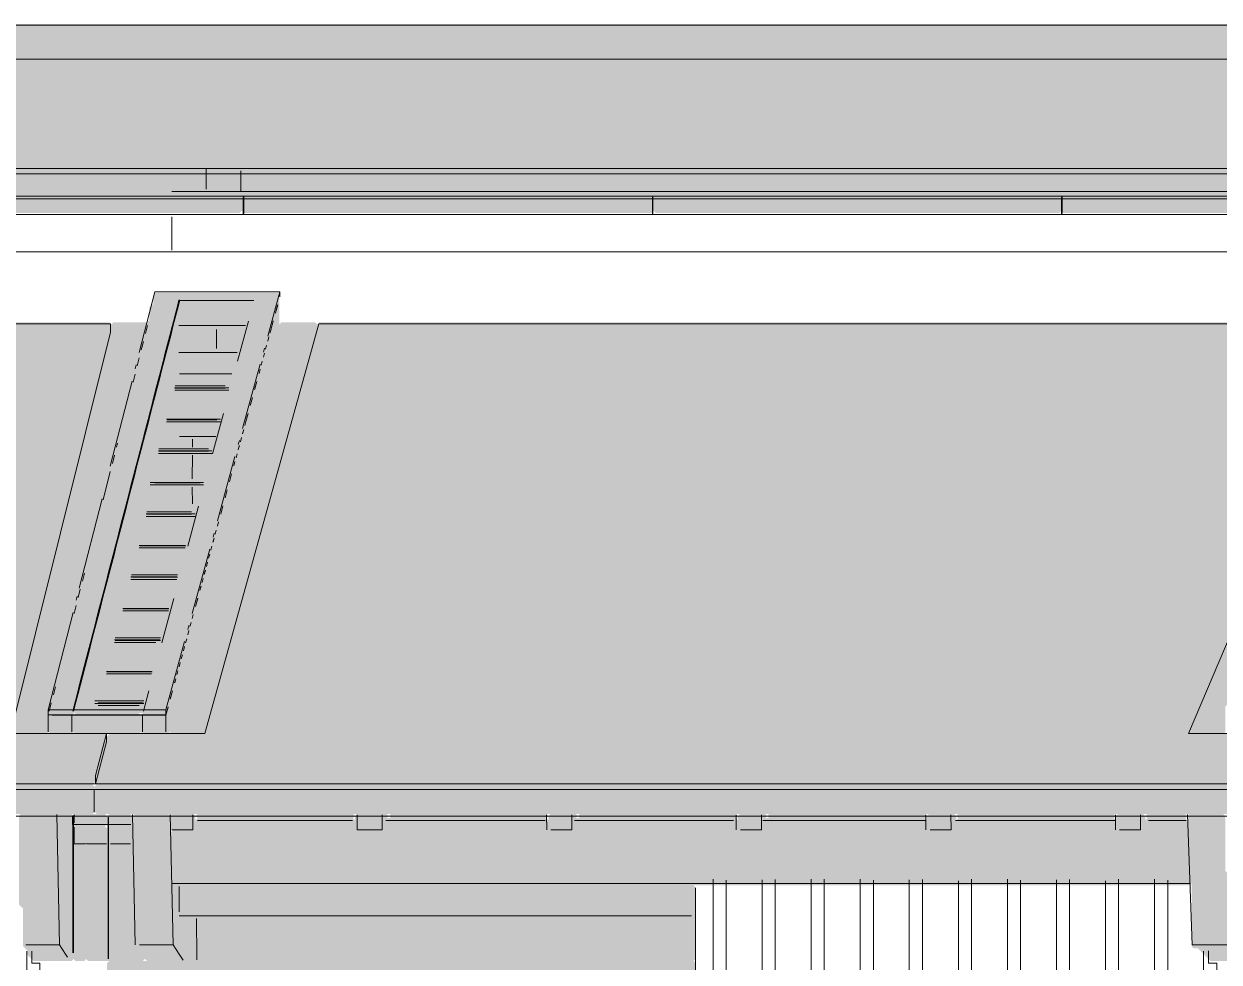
# Model space of a CAD drawing. Header units: millimetres. Extents: x 0 to 84100, y 0 to 59400.
# Drawn here: x 42976 to 45820, y 49394 to 51627 of the extents above; entities that cross this region are included whole.
import ezdxf

# ---------------------------------------------------------------- set-up
doc = ezdxf.new("R2010")
doc.units = ezdxf.units.MM
doc.layers.add('10_見えがかり', color=7, linetype='Continuous', lineweight=13)
doc.layers.add('12_見えがかり（ガラス）', color=5, linetype='Continuous', lineweight=9)

msp = doc.modelspace()

# ---------------------------------------------------------------- hatches: boundary and pattern name
at = {"layer": '10_見えがかり', "true_color": 0xe9dcc4}
for points in [[(61484.3, 51581.6), (61494.3, 51571.6), (61494.3, 51561.6), (61479.3, 51546.6), (31829.3, 51546.6), (31824.3, 51551.6), (31824.3, 51621.6), (31829.3, 51626.6), (61479.3, 51626.6), (61484.3, 51621.6)], [(68084.3, 51551.6), (68084.3, 51531.6), (68094.3, 51521.6), (68094.3, 51501.6), (68089.3, 51496.6), (68079.3, 51496.6), (68069.3, 51486.6), (68049.3, 51486.6), (68029.3, 51466.6), (68019.3, 51466.6), (67999.3, 51446.6), (67989.3, 51446.6), (67969.3, 51426.6), (67959.3, 51426.6), (67949.3, 51416.6), (67939.3, 51416.6), (67929.3, 51406.6), (67919.3, 51406.6), (67899.3, 51386.6), (67889.3, 51386.6), (67869.3, 51366.6), (67859.3, 51366.6), (67849.3, 51356.6), (67829.3, 51356.6), (67809.3, 51336.6), (67799.3, 51336.6), (67779.3, 51316.6), (67769.3, 51316.6), (67749.3, 51296.6), (67739.3, 51296.6), (67729.3, 51286.6), (10499.3, 51286.6), (10489.3, 51296.6), (10479.3, 51296.6), (10459.3, 51316.6), (10449.3, 51316.6), (10419.3, 51346.6), (10409.3, 51346.6), (10399.3, 51356.6), (10379.3, 51356.6), (10359.3, 51376.6), (10349.3, 51376.6), (10329.3, 51396.6), (10319.3, 51396.6), (10299.3, 51416.6), (10279.3, 51416.6), (10259.3, 51436.6), (10249.3, 51436.6), (10229.3, 51456.6), (10219.3, 51456.6), (10199.3, 51476.6), (10189.3, 51476.6), (10179.3, 51486.6), (10159.3, 51486.6), (10144.3, 51501.6), (10144.3, 51531.6), (10154.3, 51541.6), (10154.3, 51561.6), (10159.3, 51566.6), (31429.3, 51566.6), (31434.3, 51561.6), (31434.3, 51551.6), (31439.3, 51546.6), (61499.3, 51546.6), (61519.3, 51566.6), (68069.3, 51566.6)], [(43494.3, 51181.6), (43489.3, 51176.6), (42529.3, 51176.6), (42524.3, 51181.6), (42524.3, 51206.6), (43494.3, 51206.6)], [(44474.3, 51181.6), (44469.3, 51176.6), (43499.3, 51176.6), (43494.3, 51181.6), (43494.3, 51206.6), (44474.3, 51206.6)], [(45444.3, 51181.6), (45439.3, 51176.6), (44479.3, 51176.6), (44474.3, 51181.6), (44474.3, 51206.6), (45444.3, 51206.6)], [(46414.3, 51181.6), (46409.3, 51176.6), (45449.3, 51176.6), (45444.3, 51181.6), (45444.3, 51206.6), (46414.3, 51206.6)], [(43089.3, 49396.6), (42999.3, 49396.6), (42984.3, 49411.6), (42984.3, 49421.6), (42974.3, 49431.6), (42974.3, 49521.6), (42964.3, 49531.6), (42964.3, 49741.6), (42969.3, 49746.6), (43089.3, 49746.6), (43094.3, 49741.6), (43094.3, 49721.6), (43094.3, 49401.6)], [(43324.3, 49581.6), (43329.3, 49576.6), (43329.3, 49576.6), (43324.3, 49571.6), (43324.3, 49521.6), (43334.3, 49511.6), (43334.3, 49431.6), (43344.3, 49421.6), (43344.3, 49411.6), (43359.3, 49396.6), (43269.3, 49396.6), (43264.3, 49401.6), (43254.3, 49411.6), (43254.3, 49421.6), (43244.3, 49431.6), (43244.3, 49511.6), (43234.3, 49521.6), (43234.3, 49741.6), (43239.3, 49746.6), (43319.3, 49746.6), (43324.3, 49741.6)], [(45894.3, 49721.6), (45894.3, 49401.6), (45889.3, 49396.6), (45799.3, 49396.6), (45769.3, 49426.6), (45759.3, 49426.6), (45754.3, 49431.6), (45754.3, 49611.6), (45744.3, 49621.6), (45744.3, 49741.6), (45749.3, 49746.6), (45829.3, 49746.6), (45834.3, 49741.6), (45834.3, 49611.6), (45849.3, 49596.6), (45854.3, 49601.6), (45854.3, 49741.6), (45859.3, 49746.6), (45889.3, 49746.6), (45894.3, 49741.6)], [(43129.3, 49396.6), (43124.3, 49401.6), (43124.3, 49671.6), (43129.3, 49676.6), (43174.3, 49676.6), (43174.3, 49401.6), (43179.3, 49396.6)], [(44574.3, 49391.6), (44574.3, 49331.6), (44569.3, 49326.6), (43179.3, 49326.6), (43174.3, 49331.6), (43174.3, 49391.6), (43179.3, 49396.6), (43259.3, 49396.6), (43359.3, 49396.6), (44569.3, 49396.6)]]:
    msp.add_hatch(color=8, dxfattribs=at).paths.add_polyline_path(points)
at = {"layer": '10_見えがかり', "true_color": 0xbdbdbd}
for points in [[(43584.3, 50901.6), (43574.3, 50891.6), (43574.3, 50861.6), (43564.3, 50851.6), (43564.3, 50831.6), (43554.3, 50821.6), (43554.3, 50791.6), (43544.3, 50781.6), (43544.3, 50751.6), (43534.3, 50741.6), (43534.3, 50721.6), (43524.3, 50711.6), (43524.3, 50681.6), (43514.3, 50671.6), (43514.3, 50641.6), (43504.3, 50631.6), (43504.3, 50611.6), (43494.3, 50601.6), (43494.3, 50571.6), (43484.3, 50561.6), (43484.3, 50531.6), (43474.3, 50521.6), (43474.3, 50501.6), (43464.3, 50491.6), (43464.3, 50461.6), (43454.3, 50451.6), (43454.3, 50421.6), (43444.3, 50411.6), (43444.3, 50391.6), (43434.3, 50381.6), (43434.3, 50351.6), (43424.3, 50341.6), (43424.3, 50311.6), (43414.3, 50301.6), (43414.3, 50281.6), (43404.3, 50271.6), (43404.3, 50241.6), (43394.3, 50231.6), (43394.3, 50201.6), (43384.3, 50191.6), (43384.3, 50161.6), (43374.3, 50151.6), (43374.3, 50131.6), (43364.3, 50121.6), (43364.3, 50091.6), (43354.3, 50081.6), (43354.3, 50051.6), (43344.3, 50041.6), (43344.3, 50021.6), (43334.3, 50011.6), (43334.3, 49981.6), (43324.3, 49971.6), (43324.3, 49941.6), (43319.3, 49936.6), (43259.3, 49936.6), (43254.3, 49941.6), (43254.3, 49981.6), (43259.3, 49986.6), (43309.3, 49986.6), (43324.3, 50001.6), (43324.3, 50031.6), (43334.3, 50041.6), (43334.3, 50071.6), (43344.3, 50081.6), (43344.3, 50101.6), (43354.3, 50111.6), (43354.3, 50141.6), (43364.3, 50151.6), (43364.3, 50181.6), (43374.3, 50191.6), (43374.3, 50211.6), (43384.3, 50221.6), (43384.3, 50251.6), (43394.3, 50261.6), (43394.3, 50291.6), (43404.3, 50301.6), (43404.3, 50321.6), (43414.3, 50331.6), (43414.3, 50361.6), (43424.3, 50371.6), (43424.3, 50401.6), (43434.3, 50411.6), (43434.3, 50441.6), (43444.3, 50451.6), (43444.3, 50471.6), (43454.3, 50481.6), (43454.3, 50511.6), (43464.3, 50521.6), (43464.3, 50551.6), (43474.3, 50561.6), (43474.3, 50581.6), (43484.3, 50591.6), (43484.3, 50621.6), (43494.3, 50631.6), (43494.3, 50661.6), (43504.3, 50671.6), (43504.3, 50691.6), (43514.3, 50701.6), (43514.3, 50731.6), (43524.3, 50741.6), (43524.3, 50771.6), (43534.3, 50781.6), (43534.3, 50801.6), (43544.3, 50811.6), (43544.3, 50841.6), (43554.3, 50851.6), (43554.3, 50881.6), (43564.3, 50891.6), (43564.3, 50911.6), (43574.3, 50921.6), (43574.3, 50951.6), (43584.3, 50961.6)], [(43184.3, 50911.6), (43184.3, 50881.6), (43174.3, 50871.6), (43174.3, 50841.6), (43164.3, 50831.6), (43164.3, 50801.6), (43154.3, 50791.6), (43154.3, 50761.6), (43144.3, 50751.6), (43144.3, 50721.6), (43134.3, 50711.6), (43134.3, 50681.6), (43124.3, 50671.6), (43124.3, 50641.6), (43114.3, 50631.6), (43114.3, 50601.6), (43104.3, 50591.6), (43104.3, 50561.6), (43094.3, 50551.6), (43094.3, 50521.6), (43084.3, 50511.6), (43084.3, 50481.6), (43074.3, 50471.6), (43074.3, 50441.6), (43064.3, 50431.6), (43064.3, 50401.6), (43054.3, 50391.6), (43054.3, 50361.6), (43044.3, 50351.6), (43044.3, 50321.6), (43034.3, 50311.6), (43034.3, 50281.6), (43024.3, 50271.6), (43024.3, 50241.6), (43014.3, 50231.6), (43014.3, 50201.6), (43004.3, 50191.6), (43004.3, 50161.6), (42994.3, 50151.6), (42994.3, 50121.6), (42984.3, 50111.6), (42984.3, 50081.6), (42974.3, 50071.6), (42974.3, 50041.6), (42964.3, 50031.6), (42964.3, 50001.6), (42954.3, 49991.6), (42954.3, 49961.6), (42944.3, 49951.6), (42944.3, 49941.6), (42949.3, 49936.6), (43169.3, 49936.6), (43174.3, 49931.6), (43164.3, 49921.6), (43164.3, 49891.6), (43154.3, 49881.6), (43154.3, 49851.6), (43144.3, 49841.6), (43144.3, 49821.6), (43139.3, 49816.6), (40369.3, 49816.6), (40364.3, 49821.6), (40364.3, 49891.6), (40374.3, 49901.6), (40374.3, 49931.6), (40379.3, 49936.6), (40599.3, 49936.6), (40604.3, 49941.6), (40604.3, 49961.6), (40614.3, 49971.6), (40614.3, 50061.6), (40624.3, 50071.6), (40624.3, 50151.6), (40634.3, 50161.6), (40634.3, 50251.6), (40644.3, 50261.6), (40644.3, 50351.6), (40654.3, 50361.6), (40654.3, 50451.6), (40664.3, 50461.6), (40664.3, 50541.6), (40674.3, 50551.6), (40674.3, 50641.6), (40684.3, 50651.6), (40684.3, 50741.6), (40694.3, 50751.6), (40694.3, 50841.6), (40704.3, 50851.6), (40704.3, 50911.6), (40709.3, 50916.6), (43179.3, 50916.6)], [(43264.3, 50881.6), (43254.3, 50871.6), (43254.3, 50861.6), (43254.3, 50841.6), (43244.3, 50831.6), (43244.3, 50821.6), (43244.3, 50801.6), (43234.3, 50791.6), (43234.3, 50781.6), (43234.3, 50761.6), (43224.3, 50751.6), (43224.3, 50741.6), (43224.3, 50721.6), (43214.3, 50711.6), (43214.3, 50701.6), (43214.3, 50691.6), (43204.3, 50681.6), (43204.3, 50661.6), (43204.3, 50651.6), (43194.3, 50641.6), (43194.3, 50621.6), (43194.3, 50611.6), (43184.3, 50601.6), (43184.3, 50581.6), (43184.3, 50571.6), (43174.3, 50561.6), (43174.3, 50551.6), (43174.3, 50531.6), (43164.3, 50521.6), (43164.3, 50511.6), (43164.3, 50491.6), (43154.3, 50481.6), (43154.3, 50471.6), (43154.3, 50451.6), (43144.3, 50441.6), (43144.3, 50431.6), (43144.3, 50411.6), (43134.3, 50401.6), (43134.3, 50391.6), (43134.3, 50371.6), (43124.3, 50361.6), (43124.3, 50351.6), (43124.3, 50331.6), (43114.3, 50321.6), (43114.3, 50311.6), (43114.3, 50291.6), (43104.3, 50281.6), (43104.3, 50271.6), (43104.3, 50251.6), (43094.3, 50241.6), (43094.3, 50231.6), (43094.3, 50211.6), (43084.3, 50201.6), (43084.3, 50191.6), (43084.3, 50171.6), (43074.3, 50161.6), (43074.3, 50151.6), (43074.3, 50141.6), (43064.3, 50131.6), (43064.3, 50111.6), (43064.3, 50101.6), (43054.3, 50091.6), (43054.3, 50071.6), (43054.3, 50061.6), (43044.3, 50051.6), (43044.3, 50041.6), (43044.3, 50021.6), (43034.3, 50011.6), (43034.3, 50001.6), (43034.3, 49991.6), (43034.3, 49941.6), (43029.3, 49936.6), (42949.3, 49936.6), (42944.3, 49941.6), (42944.3, 49951.6), (42954.3, 49961.6), (42954.3, 49991.6), (42964.3, 50001.6), (42964.3, 50031.6), (42974.3, 50041.6), (42974.3, 50071.6), (42984.3, 50081.6), (42984.3, 50111.6), (42994.3, 50121.6), (42994.3, 50151.6), (43004.3, 50161.6), (43004.3, 50191.6), (43014.3, 50201.6), (43014.3, 50231.6), (43024.3, 50241.6), (43024.3, 50271.6), (43034.3, 50281.6), (43034.3, 50311.6), (43044.3, 50321.6), (43044.3, 50351.6), (43054.3, 50361.6), (43054.3, 50391.6), (43064.3, 50401.6), (43064.3, 50431.6), (43074.3, 50441.6), (43074.3, 50471.6), (43084.3, 50481.6), (43084.3, 50511.6), (43094.3, 50521.6), (43094.3, 50551.6), (43104.3, 50561.6), (43104.3, 50591.6), (43114.3, 50601.6), (43114.3, 50631.6), (43124.3, 50641.6), (43124.3, 50671.6), (43134.3, 50681.6), (43134.3, 50711.6), (43144.3, 50721.6), (43144.3, 50751.6), (43154.3, 50761.6), (43154.3, 50791.6), (43164.3, 50801.6), (43164.3, 50831.6), (43174.3, 50841.6), (43174.3, 50871.6), (43184.3, 50881.6), (43184.3, 50911.6), (43189.3, 50916.6), (43269.3, 50916.6), (43264.3, 50911.6), (43264.3, 50901.6)], [(46154.3, 50911.6), (46154.3, 50891.6), (46144.3, 50881.6), (46144.3, 50861.6), (46134.3, 50851.6), (46134.3, 50841.6), (46124.3, 50831.6), (46124.3, 50821.6), (46114.3, 50811.6), (46114.3, 50791.6), (46104.3, 50781.6), (46104.3, 50771.6), (46094.3, 50761.6), (46094.3, 50751.6), (46084.3, 50741.6), (46084.3, 50721.6), (46074.3, 50711.6), (46074.3, 50701.6), (46064.3, 50691.6), (46064.3, 50681.6), (46054.3, 50671.6), (46054.3, 50651.6), (46044.3, 50641.6), (46044.3, 50631.6), (46034.3, 50621.6), (46034.3, 50611.6), (46024.3, 50601.6), (46024.3, 50581.6), (46014.3, 50571.6), (46014.3, 50561.6), (46004.3, 50551.6), (46004.3, 50541.6), (45994.3, 50531.6), (45994.3, 50511.6), (45984.3, 50501.6), (45984.3, 50491.6), (45974.3, 50481.6), (45974.3, 50461.6), (45964.3, 50451.6), (45964.3, 50441.6), (45954.3, 50431.6), (45954.3, 50421.6), (45944.3, 50411.6), (45944.3, 50391.6), (45934.3, 50381.6), (45934.3, 50371.6), (45924.3, 50361.6), (45924.3, 50351.6), (45914.3, 50341.6), (45914.3, 50321.6), (45904.3, 50311.6), (45904.3, 50301.6), (45894.3, 50291.6), (45894.3, 50281.6), (45884.3, 50271.6), (45884.3, 50251.6), (45874.3, 50241.6), (45874.3, 50231.6), (45864.3, 50221.6), (45864.3, 50211.6), (45854.3, 50201.6), (45854.3, 50181.6), (45844.3, 50171.6), (45844.3, 50161.6), (45834.3, 50151.6), (45834.3, 50131.6), (45824.3, 50121.6), (45824.3, 50111.6), (45814.3, 50101.6), (45814.3, 50091.6), (45804.3, 50081.6), (45804.3, 50061.6), (45794.3, 50051.6), (45794.3, 50041.6), (45784.3, 50031.6), (45784.3, 50021.6), (45774.3, 50011.6), (45774.3, 49991.6), (45764.3, 49981.6), (45764.3, 49971.6), (45754.3, 49961.6), (45754.3, 49951.6), (45744.3, 49941.6), (45749.3, 49936.6), (45959.3, 49936.6), (45964.3, 49931.6), (45964.3, 49911.6), (45954.3, 49901.6), (45954.3, 49891.6), (45944.3, 49881.6), (45944.3, 49871.6), (45934.3, 49861.6), (45934.3, 49841.6), (45924.3, 49831.6), (45924.3, 49821.6), (45919.3, 49816.6), (43149.3, 49816.6), (43144.3, 49821.6), (43144.3, 49841.6), (43154.3, 49851.6), (43154.3, 49881.6), (43164.3, 49891.6), (43164.3, 49921.6), (43179.3, 49936.6), (43399.3, 49936.6), (43414.3, 49951.6), (43414.3, 49981.6), (43424.3, 49991.6), (43424.3, 50011.6), (43434.3, 50021.6), (43434.3, 50051.6), (43444.3, 50061.6), (43444.3, 50091.6), (43454.3, 50101.6), (43454.3, 50121.6), (43464.3, 50131.6), (43464.3, 50161.6), (43474.3, 50171.6), (43474.3, 50191.6), (43484.3, 50201.6), (43484.3, 50231.6), (43494.3, 50241.6), (43494.3, 50271.6), (43504.3, 50281.6), (43504.3, 50301.6), (43514.3, 50311.6), (43514.3, 50341.6), (43524.3, 50351.6), (43524.3, 50371.6), (43534.3, 50381.6), (43534.3, 50411.6), (43544.3, 50421.6), (43544.3, 50451.6), (43554.3, 50461.6), (43554.3, 50481.6), (43564.3, 50491.6), (43564.3, 50521.6), (43574.3, 50531.6), (43574.3, 50551.6), (43584.3, 50561.6), (43584.3, 50591.6), (43594.3, 50601.6), (43594.3, 50631.6), (43604.3, 50641.6), (43604.3, 50661.6), (43614.3, 50671.6), (43614.3, 50701.6), (43624.3, 50711.6), (43624.3, 50731.6), (43634.3, 50741.6), (43634.3, 50771.6), (43644.3, 50781.6), (43644.3, 50801.6), (43654.3, 50811.6), (43654.3, 50841.6), (43664.3, 50851.6), (43664.3, 50881.6), (43674.3, 50891.6), (43674.3, 50911.6), (43679.3, 50916.6), (46149.3, 50916.6)], [(43664.3, 50881.6), (43664.3, 50851.6), (43654.3, 50841.6), (43654.3, 50811.6), (43644.3, 50801.6), (43644.3, 50781.6), (43634.3, 50771.6), (43634.3, 50741.6), (43624.3, 50731.6), (43624.3, 50711.6), (43614.3, 50701.6), (43614.3, 50671.6), (43604.3, 50661.6), (43604.3, 50641.6), (43594.3, 50631.6), (43594.3, 50601.6), (43584.3, 50591.6), (43584.3, 50561.6), (43574.3, 50551.6), (43574.3, 50531.6), (43564.3, 50521.6), (43564.3, 50491.6), (43554.3, 50481.6), (43554.3, 50461.6), (43544.3, 50451.6), (43544.3, 50421.6), (43534.3, 50411.6), (43534.3, 50381.6), (43524.3, 50371.6), (43524.3, 50351.6), (43514.3, 50341.6), (43514.3, 50311.6), (43504.3, 50301.6), (43504.3, 50281.6), (43494.3, 50271.6), (43494.3, 50241.6), (43484.3, 50231.6), (43484.3, 50201.6), (43474.3, 50191.6), (43474.3, 50171.6), (43464.3, 50161.6), (43464.3, 50131.6), (43454.3, 50121.6), (43454.3, 50101.6), (43444.3, 50091.6), (43444.3, 50061.6), (43434.3, 50051.6), (43434.3, 50021.6), (43424.3, 50011.6), (43424.3, 49991.6), (43414.3, 49981.6), (43414.3, 49951.6), (43399.3, 49936.6), (43329.3, 49936.6), (43324.3, 49941.6), (43324.3, 49971.6), (43334.3, 49981.6), (43334.3, 50011.6), (43344.3, 50021.6), (43344.3, 50041.6), (43354.3, 50051.6), (43354.3, 50081.6), (43364.3, 50091.6), (43364.3, 50121.6), (43374.3, 50131.6), (43374.3, 50151.6), (43384.3, 50161.6), (43384.3, 50191.6), (43394.3, 50201.6), (43394.3, 50231.6), (43404.3, 50241.6), (43404.3, 50271.6), (43414.3, 50281.6), (43414.3, 50301.6), (43424.3, 50311.6), (43424.3, 50341.6), (43434.3, 50351.6), (43434.3, 50381.6), (43444.3, 50391.6), (43444.3, 50411.6), (43454.3, 50421.6), (43454.3, 50451.6), (43464.3, 50461.6), (43464.3, 50491.6), (43474.3, 50501.6), (43474.3, 50521.6), (43484.3, 50531.6), (43484.3, 50561.6), (43494.3, 50571.6), (43494.3, 50601.6), (43504.3, 50611.6), (43504.3, 50631.6), (43514.3, 50641.6), (43514.3, 50671.6), (43524.3, 50681.6), (43524.3, 50711.6), (43534.3, 50721.6), (43534.3, 50741.6), (43544.3, 50751.6), (43544.3, 50781.6), (43554.3, 50791.6), (43554.3, 50821.6), (43564.3, 50831.6), (43564.3, 50851.6), (43574.3, 50861.6), (43574.3, 50891.6), (43584.3, 50901.6), (43584.3, 50911.6), (43589.3, 50916.6), (43669.3, 50916.6), (43674.3, 50911.6), (43674.3, 50891.6)], [(46134.3, 50681.6), (46124.3, 50671.6), (46124.3, 50661.6), (46114.3, 50651.6), (46114.3, 50641.6), (46104.3, 50631.6), (46104.3, 50621.6), (46104.3, 50611.6), (46094.3, 50601.6), (46094.3, 50591.6), (46084.3, 50581.6), (46084.3, 50571.6), (46074.3, 50561.6), (46074.3, 50551.6), (46074.3, 50541.6), (46064.3, 50531.6), (46064.3, 50521.6), (46054.3, 50511.6), (46054.3, 50501.6), (46044.3, 50491.6), (46044.3, 50481.6), (46044.3, 50471.6), (46034.3, 50461.6), (46034.3, 50451.6), (46024.3, 50441.6), (46024.3, 50431.6), (46014.3, 50421.6), (46014.3, 50411.6), (46004.3, 50401.6), (46004.3, 50381.6), (45994.3, 50371.6), (45994.3, 50361.6), (45984.3, 50351.6), (45984.3, 50341.6), (45974.3, 50331.6), (45974.3, 50311.6), (45964.3, 50301.6), (45964.3, 50291.6), (45954.3, 50281.6), (45954.3, 50271.6), (45944.3, 50261.6), (45944.3, 50241.6), (45934.3, 50231.6), (45934.3, 50221.6), (45924.3, 50211.6), (45924.3, 50201.6), (45914.3, 50191.6), (45914.3, 50171.6), (45904.3, 50161.6), (45904.3, 50151.6), (45894.3, 50141.6), (45894.3, 50131.6), (45884.3, 50121.6), (45884.3, 50101.6), (45874.3, 50091.6), (45874.3, 50081.6), (45864.3, 50071.6), (45864.3, 50061.6), (45854.3, 50051.6), (45854.3, 50031.6), (45844.3, 50021.6), (45844.3, 50011.6), (45834.3, 50001.6), (45834.3, 49991.6), (45834.3, 49991.6), (45834.3, 49941.6), (45829.3, 49936.6), (45749.3, 49936.6), (45744.3, 49941.6), (45754.3, 49951.6), (45754.3, 49961.6), (45764.3, 49971.6), (45764.3, 49981.6), (45774.3, 49991.6), (45774.3, 50011.6), (45784.3, 50021.6), (45784.3, 50031.6), (45794.3, 50041.6), (45794.3, 50051.6), (45804.3, 50061.6), (45804.3, 50081.6), (45814.3, 50091.6), (45814.3, 50101.6), (45824.3, 50111.6), (45824.3, 50121.6), (45834.3, 50131.6), (45834.3, 50151.6), (45844.3, 50161.6), (45844.3, 50171.6), (45854.3, 50181.6), (45854.3, 50201.6), (45864.3, 50211.6), (45864.3, 50221.6), (45874.3, 50231.6), (45874.3, 50241.6), (45884.3, 50251.6), (45884.3, 50271.6), (45894.3, 50281.6), (45894.3, 50291.6), (45904.3, 50301.6), (45904.3, 50311.6), (45914.3, 50321.6), (45914.3, 50341.6), (45924.3, 50351.6), (45924.3, 50361.6), (45934.3, 50371.6), (45934.3, 50381.6), (45944.3, 50391.6), (45944.3, 50411.6), (45954.3, 50421.6), (45954.3, 50431.6), (45964.3, 50441.6), (45964.3, 50451.6), (45974.3, 50461.6), (45974.3, 50481.6), (45984.3, 50491.6), (45984.3, 50501.6), (45994.3, 50511.6), (45994.3, 50531.6), (46004.3, 50541.6), (46004.3, 50551.6), (46014.3, 50561.6), (46014.3, 50571.6), (46024.3, 50581.6), (46024.3, 50601.6), (46034.3, 50611.6), (46034.3, 50621.6), (46044.3, 50631.6), (46044.3, 50641.6), (46054.3, 50651.6), (46054.3, 50671.6), (46064.3, 50681.6), (46064.3, 50691.6), (46074.3, 50701.6), (46074.3, 50711.6), (46084.3, 50721.6), (46084.3, 50741.6), (46094.3, 50751.6), (46094.3, 50761.6), (46104.3, 50771.6), (46104.3, 50781.6), (46114.3, 50791.6), (46114.3, 50811.6), (46124.3, 50821.6), (46124.3, 50831.6), (46134.3, 50841.6), (46134.3, 50851.6), (46144.3, 50861.6), (46144.3, 50881.6), (46154.3, 50891.6), (46154.3, 50911.6), (46159.3, 50916.6), (46229.3, 50916.6), (46224.3, 50911.6), (46224.3, 50891.6), (46214.3, 50881.6), (46214.3, 50871.6), (46204.3, 50861.6), (46204.3, 50851.6), (46194.3, 50841.6), (46194.3, 50821.6), (46184.3, 50811.6), (46184.3, 50801.6), (46174.3, 50791.6), (46174.3, 50781.6), (46164.3, 50771.6), (46164.3, 50751.6), (46154.3, 50741.6), (46154.3, 50731.6), (46144.3, 50721.6), (46144.3, 50711.6), (46134.3, 50701.6), (46134.3, 50691.6)], [(43094.3, 49941.6), (43089.3, 49936.6), (43039.3, 49936.6), (43034.3, 49941.6), (43034.3, 49991.6), (43039.3, 49986.6), (43094.3, 49986.6)], [(43254.3, 49981.6), (43254.3, 49941.6), (43249.3, 49936.6), (43099.3, 49936.6), (43094.3, 49941.6), (43094.3, 49981.6), (43099.3, 49986.6), (43249.3, 49986.6)], [(43139.3, 49746.6), (43099.3, 49746.6), (40449.3, 49746.6), (40369.3, 49746.6), (40364.3, 49751.6), (40364.3, 49811.6), (40369.3, 49816.6), (43139.3, 49816.6), (43144.3, 49811.6), (43144.3, 49751.6)], [(45919.3, 49746.6), (45899.3, 49746.6), (43229.3, 49746.6), (43149.3, 49746.6), (43144.3, 49751.6), (43144.3, 49811.6), (43149.3, 49816.6), (45919.3, 49816.6), (45924.3, 49811.6), (45924.3, 49751.6)], [(43384.3, 49741.6), (43384.3, 49721.6), (43369.3, 49706.6), (43329.3, 49706.6), (43324.3, 49711.6), (43324.3, 49741.6), (43329.3, 49746.6), (43379.3, 49746.6)], [(45744.3, 49731.6), (45744.3, 49621.6), (45754.3, 49611.6), (45754.3, 49581.6), (45749.3, 49576.6), (44569.3, 49576.6), (43329.3, 49576.6), (43324.3, 49581.6), (43324.3, 49701.6), (43329.3, 49706.6), (43369.3, 49706.6), (43384.3, 49721.6), (43384.3, 49731.6), (43389.3, 49736.6), (43759.3, 49736.6), (43764.3, 49731.6), (43764.3, 49711.6), (43769.3, 49706.6), (43829.3, 49706.6), (43834.3, 49711.6), (43834.3, 49731.6), (43839.3, 49736.6), (44219.3, 49736.6), (44224.3, 49731.6), (44224.3, 49711.6), (44229.3, 49706.6), (44279.3, 49706.6), (44284.3, 49711.6), (44284.3, 49731.6), (44289.3, 49736.6), (44669.3, 49736.6), (44674.3, 49731.6), (44674.3, 49711.6), (44679.3, 49706.6), (44729.3, 49706.6), (44734.3, 49711.6), (44734.3, 49731.6), (44739.3, 49736.6), (45119.3, 49736.6), (45124.3, 49731.6), (45124.3, 49711.6), (45129.3, 49706.6), (45179.3, 49706.6), (45184.3, 49711.6), (45184.3, 49721.6), (45199.3, 49736.6), (45569.3, 49736.6), (45574.3, 49731.6), (45574.3, 49711.6), (45579.3, 49706.6), (45629.3, 49706.6), (45634.3, 49711.6), (45634.3, 49721.6), (45649.3, 49736.6), (45739.3, 49736.6)], [(43389.3, 49736.6), (43384.3, 49741.6), (43389.3, 49746.6), (43759.3, 49746.6), (43764.3, 49741.6), (43759.3, 49736.6)], [(43844.3, 49741.6), (43834.3, 49731.6), (43834.3, 49711.6), (43829.3, 49706.6), (43769.3, 49706.6), (43764.3, 49711.6), (43764.3, 49741.6), (43769.3, 49746.6), (43839.3, 49746.6)], [(43844.3, 49741.6), (43849.3, 49746.6), (44219.3, 49746.6), (44224.3, 49741.6), (44219.3, 49736.6), (43849.3, 49736.6)], [(44294.3, 49741.6), (44284.3, 49731.6), (44284.3, 49711.6), (44279.3, 49706.6), (44229.3, 49706.6), (44224.3, 49711.6), (44224.3, 49741.6), (44229.3, 49746.6), (44289.3, 49746.6)], [(44294.3, 49741.6), (44299.3, 49746.6), (44669.3, 49746.6), (44674.3, 49741.6), (44669.3, 49736.6), (44299.3, 49736.6)], [(44744.3, 49741.6), (44734.3, 49731.6), (44734.3, 49711.6), (44729.3, 49706.6), (44679.3, 49706.6), (44674.3, 49711.6), (44674.3, 49741.6), (44679.3, 49746.6), (44739.3, 49746.6)], [(44749.3, 49736.6), (44744.3, 49741.6), (44749.3, 49746.6), (45119.3, 49746.6), (45124.3, 49741.6), (45119.3, 49736.6)], [(45194.3, 49741.6), (45194.3, 49731.6), (45184.3, 49721.6), (45184.3, 49711.6), (45179.3, 49706.6), (45129.3, 49706.6), (45124.3, 49711.6), (45124.3, 49741.6), (45129.3, 49746.6), (45189.3, 49746.6)], [(45194.3, 49741.6), (45199.3, 49746.6), (45569.3, 49746.6), (45574.3, 49741.6), (45569.3, 49736.6), (45199.3, 49736.6)], [(45644.3, 49741.6), (45644.3, 49731.6), (45634.3, 49721.6), (45634.3, 49711.6), (45629.3, 49706.6), (45579.3, 49706.6), (45574.3, 49711.6), (45574.3, 49741.6), (45579.3, 49746.6), (45639.3, 49746.6)], [(45644.3, 49741.6), (45649.3, 49746.6), (45739.3, 49746.6), (45744.3, 49741.6), (45739.3, 49736.6), (45649.3, 49736.6)], [(43099.3, 49676.6), (43094.3, 49681.6), (43094.3, 49721.6), (43099.3, 49716.6), (43169.3, 49716.6), (43174.3, 49711.6), (43174.3, 49676.6)], [(43124.3, 49401.6), (43119.3, 49396.6), (43099.3, 49396.6), (43094.3, 49401.6), (43094.3, 49671.6), (43099.3, 49676.6), (43119.3, 49676.6), (43124.3, 49671.6)]]:
    msp.add_hatch(color=8, dxfattribs=at).paths.add_polyline_path(points)
at = {"layer": '12_見えがかり（ガラス）', "true_color": 0xdce9f2}
for points in [[(68109.3, 51486.6), (68114.3, 51481.6), (68114.3, 51431.6), (68109.3, 51426.6), (68099.3, 51426.6), (68079.3, 51406.6), (68069.3, 51406.6), (68059.3, 51396.6), (68049.3, 51396.6), (68029.3, 51376.6), (68019.3, 51376.6), (68009.3, 51366.6), (67999.3, 51366.6), (67979.3, 51346.6), (67969.3, 51346.6), (67959.3, 51336.6), (67949.3, 51336.6), (67939.3, 51326.6), (67929.3, 51326.6), (67909.3, 51306.6), (67899.3, 51306.6), (67889.3, 51296.6), (67879.3, 51296.6), (67859.3, 51276.6), (67849.3, 51276.6), (67839.3, 51266.6), (67829.3, 51266.6), (67809.3, 51246.6), (67799.3, 51246.6), (67789.3, 51236.6), (67779.3, 51236.6), (67769.3, 51226.6), (67759.3, 51226.6), (67739.3, 51206.6), (10489.3, 51206.6), (10469.3, 51226.6), (10459.3, 51226.6), (10449.3, 51236.6), (10439.3, 51236.6), (10419.3, 51256.6), (10409.3, 51256.6), (10399.3, 51266.6), (10389.3, 51266.6), (10369.3, 51286.6), (10359.3, 51286.6), (10349.3, 51296.6), (10339.3, 51296.6), (10319.3, 51316.6), (10309.3, 51316.6), (10299.3, 51326.6), (10289.3, 51326.6), (10269.3, 51346.6), (10259.3, 51346.6), (10249.3, 51356.6), (10239.3, 51356.6), (10219.3, 51376.6), (10209.3, 51376.6), (10199.3, 51386.6), (10189.3, 51386.6), (10169.3, 51406.6), (10159.3, 51406.6), (10149.3, 51416.6), (10139.3, 51416.6), (10124.3, 51431.6), (10124.3, 51481.6), (10129.3, 51486.6), (10179.3, 51486.6), (10189.3, 51476.6), (10199.3, 51476.6), (10219.3, 51456.6), (10229.3, 51456.6), (10249.3, 51436.6), (10259.3, 51436.6), (10279.3, 51416.6), (10299.3, 51416.6), (10319.3, 51396.6), (10329.3, 51396.6), (10349.3, 51376.6), (10359.3, 51376.6), (10379.3, 51356.6), (10399.3, 51356.6), (10409.3, 51346.6), (10419.3, 51346.6), (10449.3, 51316.6), (10459.3, 51316.6), (10479.3, 51296.6), (10489.3, 51296.6), (10499.3, 51286.6), (67729.3, 51286.6), (67739.3, 51296.6), (67749.3, 51296.6), (67769.3, 51316.6), (67779.3, 51316.6), (67799.3, 51336.6), (67809.3, 51336.6), (67829.3, 51356.6), (67849.3, 51356.6), (67859.3, 51366.6), (67869.3, 51366.6), (67889.3, 51386.6), (67899.3, 51386.6), (67919.3, 51406.6), (67929.3, 51406.6), (67939.3, 51416.6), (67949.3, 51416.6), (67959.3, 51426.6), (67969.3, 51426.6), (67989.3, 51446.6), (67999.3, 51446.6), (68019.3, 51466.6), (68029.3, 51466.6), (68049.3, 51486.6)], [(43579.3, 50986.6), (43584.3, 50981.6), (43584.3, 50961.6), (43574.3, 50951.6), (43574.3, 50921.6), (43564.3, 50911.6), (43564.3, 50891.6), (43554.3, 50881.6), (43554.3, 50851.6), (43544.3, 50841.6), (43544.3, 50811.6), (43534.3, 50801.6), (43534.3, 50781.6), (43524.3, 50771.6), (43524.3, 50741.6), (43514.3, 50731.6), (43514.3, 50701.6), (43504.3, 50691.6), (43504.3, 50671.6), (43494.3, 50661.6), (43494.3, 50631.6), (43484.3, 50621.6), (43484.3, 50591.6), (43474.3, 50581.6), (43474.3, 50561.6), (43464.3, 50551.6), (43464.3, 50521.6), (43454.3, 50511.6), (43454.3, 50481.6), (43444.3, 50471.6), (43444.3, 50451.6), (43434.3, 50441.6), (43434.3, 50411.6), (43424.3, 50401.6), (43424.3, 50371.6), (43414.3, 50361.6), (43414.3, 50331.6), (43404.3, 50321.6), (43404.3, 50301.6), (43394.3, 50291.6), (43394.3, 50261.6), (43384.3, 50251.6), (43384.3, 50221.6), (43374.3, 50211.6), (43374.3, 50191.6), (43364.3, 50181.6), (43364.3, 50151.6), (43354.3, 50141.6), (43354.3, 50111.6), (43344.3, 50101.6), (43344.3, 50081.6), (43334.3, 50071.6), (43334.3, 50041.6), (43324.3, 50031.6), (43324.3, 50001.6), (43309.3, 49986.6), (43039.3, 49986.6), (43034.3, 49991.6), (43034.3, 50011.6), (43044.3, 50021.6), (43044.3, 50051.6), (43054.3, 50061.6), (43054.3, 50091.6), (43064.3, 50101.6), (43064.3, 50131.6), (43074.3, 50141.6), (43074.3, 50161.6), (43084.3, 50171.6), (43084.3, 50201.6), (43094.3, 50211.6), (43094.3, 50241.6), (43104.3, 50251.6), (43104.3, 50281.6), (43114.3, 50291.6), (43114.3, 50321.6), (43124.3, 50331.6), (43124.3, 50361.6), (43134.3, 50371.6), (43134.3, 50401.6), (43144.3, 50411.6), (43144.3, 50441.6), (43154.3, 50451.6), (43154.3, 50481.6), (43164.3, 50491.6), (43164.3, 50521.6), (43174.3, 50531.6), (43174.3, 50561.6), (43184.3, 50571.6), (43184.3, 50601.6), (43194.3, 50611.6), (43194.3, 50641.6), (43204.3, 50651.6), (43204.3, 50681.6), (43214.3, 50691.6), (43214.3, 50711.6), (43224.3, 50721.6), (43224.3, 50751.6), (43234.3, 50761.6), (43234.3, 50791.6), (43244.3, 50801.6), (43244.3, 50831.6), (43254.3, 50841.6), (43254.3, 50871.6), (43264.3, 50881.6), (43264.3, 50911.6), (43274.3, 50921.6), (43274.3, 50951.6), (43284.3, 50961.6), (43284.3, 50981.6), (43289.3, 50986.6)], [(43169.3, 49746.6), (43174.3, 49741.6), (43174.3, 49721.6), (43169.3, 49716.6), (43099.3, 49716.6), (43094.3, 49721.6), (43094.3, 49741.6), (43099.3, 49746.6)], [(43234.3, 49741.6), (43234.3, 49521.6), (43244.3, 49511.6), (43244.3, 49431.6), (43254.3, 49421.6), (43254.3, 49411.6), (43264.3, 49401.6), (43259.3, 49396.6), (43179.3, 49396.6), (43174.3, 49401.6), (43174.3, 49741.6), (43179.3, 49746.6), (43229.3, 49746.6)], [(44574.3, 49571.6), (44574.3, 49401.6), (44569.3, 49396.6), (43359.3, 49396.6), (43344.3, 49411.6), (43344.3, 49421.6), (43334.3, 49431.6), (43334.3, 49511.6), (43324.3, 49521.6), (43324.3, 49571.6), (43329.3, 49576.6), (44569.3, 49576.6)]]:
    msp.add_hatch(color=8, dxfattribs=at).paths.add_polyline_path(points)

# ---------------------------------------------------------------- linework, layer by layer
at = {"layer": '10_見えがかり'}
for points in [[(31831.4, 51531.6), (31831.4, 51537.1), (31827.8, 51537.1), (31827.8, 51545.7), (31824.2, 51545.7), (31824.2, 51554.4), (31820.6, 51554.4), (31820.6, 51572.4), (31824.2, 51623.7), (61479.8, 51623.7)], [(10157.3, 51568.6), (31433.8, 51568.6), (31433.8, 51559.9), (31437.6, 51559.9), (31437.6, 51551.2), (31441.4, 51551.2), (31441.4, 51542.6), (31445.2, 51542.6), (35201.4, 51542.6), (38960.7, 51542.6), (42721.2, 51542.6), (46481.2, 51542.6), (50238.6, 51542.6), (53991.6, 51542.6), (61488.2, 51542.6), (61488.2, 51551.2), (61499.6, 51551.2), (61499.6, 51559.9), (61511, 51559.9), (61511, 51568.6), (63976.4, 51568.6), (64797.4, 51568.6), (65618, 51568.6), (66438.1, 51568.6)], [(67723.4, 51282.6), (60618.9, 51282.6), (53474.2, 51282.6), (24758.8, 51282.6)], [(43410, 51283), (43410, 51233.1)], [(43492.7, 51226.6), (43492.7, 51276.6)], [(42524.7, 51173.4), (42524.7, 51213.4), (42525.5, 51216.7), (43499.1, 51216.7), (43499.1, 51176.7), (43498.3, 51173.4), (42524.7, 51173.4)], [(43477.3, 51227.6), (43328.1, 51227.6)], [(43477.3, 51227.6), (46478.9, 51227.6)], [(43498.2, 51173.4), (43498.2, 51213.4), (43499.2, 51216.7), (44472.7, 51216.7), (44472.7, 51176.7), (44471.7, 51173.4), (43498.2, 51173.4)], [(44471.6, 51173.4), (44471.6, 51213.4), (44472.8, 51216.7), (45446.2, 51216.7), (45446.2, 51176.7), (45445, 51173.4), (44471.6, 51173.4)], [(45444.9, 51173.4), (45444.9, 51213.4), (45446.3, 51216.7), (46419.5, 51216.7), (46419.5, 51176.7), (46418.2, 51173.4), (45444.9, 51173.4)], [(43328.1, 51087.9), (43328.1, 51167.7)], [(42248.3, 51084.2), (43436.5, 51084.2)], [(43436.5, 51084.2), (46410.9, 51084.2)], [(43092.5, 49991.5), (43344.6, 50967.2)], [(43345.1, 50968.9), (43339.7, 50948)], [(43347.1, 50968.9), (43341.7, 50948)], [(43523.4, 50968.5), (43345, 50968.5)], [(43347.1, 50968.9), (43345.1, 50968.9)], [(43574.7, 50938.6), (43579.9, 50957.7)], [(43339.7, 50948), (43334.3, 50927.2)], [(43341.7, 50948), (43336.3, 50927.2)], [(40364.3, 49838), (40373.1, 49938), (40606.4, 49938), (40706.6, 50912.9), (43182.5, 50912.9), (43182.5, 50893.1), (42944.7, 49938), (43173, 49938), (43173.1, 49918.1), (43146.5, 49818.2), (43042, 49818.1), (40470.4, 49818.1), (40364.3, 49818.2), (40364.3, 49838)], [(43146.7, 49838), (43173, 49938), (43406.3, 49938), (43677.6, 50912.9), (46152.7, 50912.9), (46152.8, 50893.1), (45747.3, 49938), (45972.1, 49938), (45972.1, 49918.1), (45927.9, 49818.2), (45823.7, 49818.1), (43252.9, 49818.1), (43146.7, 49818.2), (43146.7, 49838)], [(43270.4, 50909.2), (43265.5, 50889.9)], [(43328.9, 50906.3), (43323.5, 50885.4)], [(43330.9, 50906.3), (43325.5, 50885.4)], [(43334.3, 50927.2), (43328.9, 50906.3)], [(43336.3, 50927.2), (43330.9, 50906.3)], [(43345, 50908.5), (43434.2, 50908.5)], [(43503.7, 50908.9), (43345.1, 50908.9)], [(43434.1, 50908.5), (43503.5, 50908.5)], [(43434.3, 50854), (43434.1, 50899.4)], [(43434.3, 50854), (43434.2, 50899.4)], [(43510.2, 50919.4), (43484.5, 50823.7)], [(43561.7, 50890.7), (43564.3, 50900.3)], [(43566.9, 50909.9), (43569.5, 50919.4)], [(43260.5, 50870.6), (43255.6, 50851.2)], [(43323.5, 50885.4), (43318.1, 50864.5)], [(43325.5, 50885.4), (43320.1, 50864.5)], [(43556.4, 50871.6), (43559.1, 50881.1)], [(43312.7, 50843.7), (43307.3, 50822.8)], [(43314.7, 50843.7), (43309.3, 50822.8)], [(43318.1, 50864.5), (43312.7, 50843.7)], [(43320.1, 50864.5), (43314.7, 50843.7)], [(43345.1, 50844.9), (43434.3, 50844.9)], [(43483.8, 50844.9), (43434.3, 50844.9)], [(43546, 50833.3), (43548.6, 50842.9)], [(43551.2, 50852.4), (43553.8, 50862)], [(43250.7, 50831.9), (43245.8, 50812.6)], [(43307.3, 50822.8), (43301.9, 50801.9)], [(43309.3, 50822.8), (43303.9, 50801.9)], [(43540.8, 50814.2), (43543.4, 50823.7)], [(43240.8, 50793.3), (43235.9, 50774)], [(43301.9, 50801.9), (43296.5, 50781)], [(43303.9, 50801.9), (43298.5, 50781)], [(43471, 50793.9), (43346.5, 50793.9)], [(43535.6, 50795), (43538.2, 50804.6)], [(43291.1, 50760.2), (43285.7, 50739.3)], [(43293.1, 50760.2), (43287.7, 50739.3)], [(43296.5, 50781), (43291.1, 50760.2)], [(43298.5, 50781), (43293.1, 50760.2)], [(43463.5, 50760.7), (43334.9, 50760.7)], [(43454.9, 50765.7), (43336.2, 50765.7)], [(43336.2, 50759.7), (43454.9, 50759.7)], [(43525.2, 50756.8), (43530.4, 50775.9)], [(43285.7, 50739.3), (43280.4, 50718.4)], [(43287.7, 50739.3), (43282.3, 50718.4)], [(43463.5, 50754.7), (43335, 50754.7)], [(43514.7, 50718.5), (43520, 50737.6)], [(43280.4, 50718.4), (43275, 50697.5)], [(43282.3, 50718.4), (43276.9, 50697.5)], [(43269.6, 50676.7), (43264.2, 50655.8)], [(43271.5, 50676.7), (43266.1, 50655.8)], [(43275, 50697.5), (43269.6, 50676.7)], [(43276.9, 50697.5), (43271.5, 50676.7)], [(43443.6, 50685.7), (43315.6, 50685.7)], [(43443.6, 50679.7), (43315.6, 50679.7)], [(43316.9, 50684.7), (43435, 50684.7)], [(43451, 50699.4), (43425.3, 50603.7)], [(43501.7, 50670.7), (43504.3, 50680.2)], [(43506.9, 50689.8), (43509.5, 50699.4)], [(43264.2, 50655.8), (43258.8, 50634.9)], [(43266.1, 50655.8), (43260.7, 50634.9)], [(43433, 50644.9), (43346.8, 50644.9)], [(43496.5, 50651.5), (43499.1, 50661.1)], [(43199, 50629.1), (43196.5, 50619.4)], [(43258.8, 50634.9), (43253.4, 50614)], [(43260.7, 50634.9), (43255.3, 50614)], [(43415.1, 50615.7), (43297.5, 50615.7)], [(43377.1, 50638.6), (43377, 50619.7)], [(43486.1, 50613.3), (43488.7, 50622.8)], [(43491.3, 50632.4), (43493.9, 50642)], [(43191.6, 50600.1), (43186.7, 50580.8)], [(43248, 50593.2), (43242.6, 50572.3)], [(43249.9, 50593.2), (43244.5, 50572.3)], [(43253.4, 50614), (43248, 50593.2)], [(43255.3, 50614), (43249.9, 50593.2)], [(43423.6, 50610.7), (43296.2, 50610.7)], [(43423.6, 50604.7), (43296.2, 50604.7)], [(43297.5, 50609.7), (43415.1, 50609.7)], [(43377, 50600.7), (43376.8, 50543.7)], [(43480.9, 50594.1), (43483.5, 50603.7)], [(43181.8, 50561.4), (43164.5, 50493.8)], [(43242.6, 50572.3), (43237.2, 50551.4)], [(43244.5, 50572.3), (43239.1, 50551.4)], [(43475.7, 50575), (43478.3, 50584.6)], [(43231.8, 50530.5), (43226.4, 50509.7)], [(43233.7, 50530.5), (43228.3, 50509.7)], [(43237.2, 50551.4), (43231.8, 50530.5)], [(43239.1, 50551.4), (43233.7, 50530.5)], [(43403.7, 50535.7), (43276.8, 50535.7)], [(43403.7, 50529.7), (43276.8, 50529.7)], [(43287.9, 50534.7), (43395.2, 50534.7)], [(43465.2, 50536.7), (43470.4, 50555.9)], [(43226.4, 50509.7), (43221, 50488.8)], [(43228.3, 50509.7), (43223, 50488.8)], [(43376.9, 50523.9), (43377.1, 50484.2)], [(43454.8, 50498.5), (43460, 50517.6)], [(43221, 50488.8), (43215.6, 50467.9)], [(43223, 50488.8), (43217.6, 50467.9)], [(43391.8, 50479.3), (43366.1, 50383.6)], [(43444.4, 50460.2), (43449.6, 50479.3)], [(43210.2, 50447), (43204.8, 50426.2)], [(43212.2, 50447), (43206.8, 50426.2)], [(43215.6, 50467.9), (43210.2, 50447)], [(43217.6, 50467.9), (43212.2, 50447)], [(43383.7, 50460.7), (43267.1, 50460.7)], [(43383.7, 50454.7), (43267.2, 50454.7)], [(43375.3, 50465.7), (43268.4, 50465.7)], [(43268.5, 50459.7), (43375.3, 50459.7)], [(43204.8, 50426.2), (43199.5, 50405.3)], [(43206.8, 50426.2), (43201.4, 50405.3)], [(43431.4, 50412.4), (43434, 50421.9)], [(43436.6, 50431.5), (43439.2, 50441.1)], [(43199.5, 50405.3), (43194.1, 50384.4)], [(43201.4, 50405.3), (43196, 50384.4)], [(43426.1, 50393.2), (43428.7, 50402.8)], [(43188.7, 50363.5), (43183.3, 50342.7)], [(43190.6, 50363.5), (43185.2, 50342.7)], [(43194.1, 50384.4), (43188.7, 50363.5)], [(43196, 50384.4), (43190.6, 50363.5)], [(43360, 50385.7), (43250.4, 50385.7)], [(43360, 50379.7), (43250.4, 50379.7)], [(43251.7, 50384.7), (43361.3, 50384.7)], [(43415.7, 50354.9), (43418.3, 50364.5)], [(43420.9, 50374.1), (43423.5, 50383.6)], [(43183.3, 50342.7), (43177.9, 50321.8)], [(43185.2, 50342.7), (43179.8, 50321.8)], [(43410.5, 50335.8), (43413.1, 50345.4)], [(43120.2, 50319.9), (43115.3, 50300.6)], [(43177.9, 50321.8), (43172.5, 50300.9)], [(43179.8, 50321.8), (43174.4, 50300.9)], [(43340, 50310.7), (43230.9, 50310.7)], [(43340, 50304.7), (43230.9, 50304.7)], [(43341.3, 50315.7), (43232.2, 50315.7)], [(43232.2, 50309.7), (43341.4, 50309.7)], [(43400.1, 50297.5), (43402.7, 50307.1)], [(43405.3, 50316.7), (43407.9, 50326.2)], [(43110.4, 50281.3), (43105.4, 50262)], [(43167.1, 50280), (43161.7, 50259.2)], [(43169, 50280), (43163.6, 50259.2)], [(43172.5, 50300.9), (43167.1, 50280)], [(43174.4, 50300.9), (43169, 50280)], [(43394.9, 50278.4), (43397.5, 50288)], [(43161.7, 50259.2), (43156.3, 50238.3)], [(43163.6, 50259.2), (43158.2, 50238.3)], [(43332.7, 50259.3), (43304.4, 50154)], [(43384.4, 50240.1), (43389.7, 50259.3)], [(43100.5, 50242.6), (43095.6, 50223.3)], [(43150.9, 50217.4), (43145.5, 50196.5)], [(43152.8, 50217.4), (43147.4, 50196.5)], [(43156.3, 50238.3), (43150.9, 50217.4)], [(43158.2, 50238.3), (43152.8, 50217.4)], [(43320.1, 50235.7), (43211.5, 50235.7)], [(43320.1, 50229.7), (43211.5, 50229.7)], [(43212.8, 50234.7), (43321.4, 50234.7)], [(43376.6, 50211.4), (43379.2, 50221)], [(43145.5, 50196.5), (43140.1, 50175.7)], [(43147.4, 50196.5), (43142, 50175.7)], [(43371.4, 50192.3), (43374, 50201.9)], [(43140.1, 50175.7), (43134.7, 50154.8)], [(43142, 50175.7), (43136.6, 50154.8)], [(43300.2, 50160.7), (43192.1, 50160.7)], [(43301.5, 50165.7), (43193.4, 50165.7)], [(43193.4, 50159.7), (43301.5, 50159.7)], [(43361, 50154), (43363.6, 50163.6)], [(43366.2, 50173.2), (43368.8, 50182.7)], [(43129.3, 50133.9), (43119.9, 50097.2)], [(43131.2, 50133.9), (43121.7, 50097.2)], [(43134.7, 50154.8), (43129.3, 50133.9)], [(43136.6, 50154.8), (43131.2, 50133.9)], [(43290.3, 50154.7), (43192.1, 50154.7)], [(43355.8, 50134.9), (43358.4, 50144.5)], [(43345.3, 50096.6), (43348, 50106.2)], [(43350.6, 50115.8), (43353.2, 50125.3)], [(43114.4, 50076), (43108.9, 50054.8)], [(43116.3, 50076), (43110.8, 50054.8)], [(43119.9, 50097.2), (43114.4, 50076)], [(43121.7, 50097.2), (43116.3, 50076)], [(43280.2, 50085.7), (43172.6, 50085.7)], [(43280.2, 50079.7), (43172.6, 50079.7)], [(43173.9, 50084.7), (43281.6, 50084.7)], [(43340.1, 50077.5), (43342.7, 50087.1)], [(43051.3, 50049.4), (43046.4, 50030.1)], [(43108.9, 50054.8), (43103.4, 50033.5)], [(43110.8, 50054.8), (43105.3, 50033.5)], [(43334.9, 50058.4), (43337.5, 50067.9)], [(43103.4, 50033.5), (43097.9, 50012.3)], [(43105.3, 50033.5), (43099.8, 50012.3)], [(43273.5, 50039.2), (43260.6, 49991.4)], [(43324.5, 50020.1), (43329.7, 50039.2)], [(43041.4, 50010.8), (43036.5, 49991.5)], [(43097.9, 50012.3), (43092.4, 49991.1)], [(43099.8, 50012.3), (43094.3, 49991.1)], [(43261.6, 50015.7), (43144.8, 50015.7)], [(43144.8, 50009.7), (43261.6, 50009.7)], [(43260.3, 50010.7), (43153.2, 50010.7)], [(43250.6, 50004.7), (43153.2, 50004.7)], [(43314.1, 49981.8), (43319.3, 50001)], [(43034.1, 49942.1), (43034, 49981.8)], [(43090, 49981.8), (43043.4, 49981.8)], [(43258.1, 49981.8), (43090, 49981.8)], [(43090.1, 49942.1), (43090, 49981.8)], [(43090.1, 49942.1), (43090, 49981.8)], [(43314.1, 49981.8), (43258.1, 49981.8)], [(43258.1, 49942.1), (43258.1, 49981.8)], [(43258.1, 49942.1), (43258.1, 49981.8)], [(43314.1, 49942.1), (43314.1, 49981.8)], [(40363.2, 49805.1), (43143.3, 49805.1)], [(43143.4, 49750.7), (43143.3, 49805.1)], [(43143.3, 49805.1), (45922.5, 49805.1)], [(43143.4, 49750.7), (43143.3, 49805.1)], [(40363.3, 49741.6), (43143.4, 49741.6)], [(43054.5, 49745.5), (43061.2, 49434.8)], [(43092.4, 49416.2), (43092.4, 49743.3)], [(43094.3, 49416.2), (43094.3, 49743.3)], [(43096.1, 49725.4), (43096.1, 49745.3)], [(43143.4, 49741.6), (45922.7, 49741.6)], [(43234.4, 49745.4), (43241.2, 49434.8)], [(43324.4, 49745.4), (43331.2, 49434.8)], [(43377.9, 49709.1), (43377.8, 49744.8)], [(43768.9, 49709.1), (43768.9, 49744.8)], [(43828.9, 49709.1), (43828.8, 49744.8)], [(44220, 49709.1), (44219.9, 49744.8)], [(44280, 49709.1), (44279.9, 49744.8)], [(44671, 49709.1), (44670.9, 49744.8)], [(44731, 49709.1), (44730.9, 49744.8)], [(45122, 49709.1), (45122, 49744.8)], [(45182, 49709.1), (45181.9, 49744.8)], [(45573.1, 49709.1), (45573, 49744.8)], [(45633, 49709.1), (45633, 49744.8)], [(45744.5, 49745.5), (45755.8, 49434.8)], [(43096.2, 49675.7), (43096.1, 49715.5)], [(43327.9, 49709.1), (43377.9, 49709.1)], [(43388.9, 49730.7), (43757.7, 49730.7)], [(43768.9, 49709.1), (43828.9, 49709.1)], [(43837.4, 49730.7), (44216.2, 49730.7)], [(44230, 49709.1), (44280, 49709.1)], [(44285.9, 49730.7), (44664.7, 49730.7)], [(44681, 49709.1), (44731, 49709.1)], [(44734.4, 49730.7), (45123.1, 49730.7)], [(45132, 49709.1), (45182, 49709.1)], [(45192.9, 49730.7), (45571.6, 49730.7)], [(45583.1, 49709.1), (45633, 49709.1)], [(45651.4, 49730.7), (45741.1, 49730.7)], [(43172.7, 49675.7), (43096.2, 49675.7)], [(43230, 49675.7), (43182.2, 49675.7)], [(44615.8, 46946.6), (44615.8, 49591.1)], [(44763.8, 49590.9), (44763.8, 47206.6), (44732.5, 47206.6), (44732.5, 49589.9)], [(44880.5, 49591.5), (44880.5, 47206.6), (44849.2, 47206.6), (44849.2, 49591.6)], [(44997.2, 49589.3), (44997.2, 47206.6), (44965.9, 47206.6), (44965.9, 49591.2)], [(45114, 49590.8), (45114, 47206.6), (45082.6, 47206.6), (45082.6, 49590)], [(45230.7, 49591.5), (45230.7, 47206.6), (45199.4, 47206.6), (45199.4, 49587.7)], [(45347.4, 49589.2), (45347.4, 47206.6), (45316.1, 47206.6), (45316.1, 49591.2)], [(45464.1, 49590.8), (45464.1, 47206.6), (45432.8, 47206.6), (45432.8, 49590)], [(45580.8, 49591.5), (45580.8, 47206.6), (45549.5, 47206.6), (45549.5, 49587.8)], [(45697.5, 49589.2), (45697.5, 47206.6), (45666.2, 47206.6), (45666.2, 49591.2)], [(43329.5, 49581.3), (45751.4, 49581.3)], [(43345.8, 49573.7), (43346, 49513.9)], [(44573.8, 49570.8), (44573.8, 46946.6)], [(44574.2, 46796.6), (44574.2, 49570.8)], [(44574.2, 49570.8), (44574.2, 46946.6)], [(44647.1, 49589.4), (44647.1, 47206.6), (44643.8, 47206.6), (44643.8, 46946.6), (44615.8, 46946.6)], [(43346, 49503.9), (44564.4, 49503.9)], [(43387, 49489.3), (43387, 49498)], [(43387.2, 49463.9), (43387, 49489.3)], [(43387.4, 49439.9), (43387.2, 49463.9)], [(42981.2, 49434.8), (43061.2, 49434.8)], [(42995.5, 49420.2), (42995.5, 49391.6), (43013.9, 49391.6), (43013.9, 46946.6), (43013.2, 46946.6), (42983.9, 46946.6), (42983.2, 46946.6), (42983.2, 49420.3)], [(43061.2, 49434.8), (43075.5, 49413.1)], [(43251.2, 49434.8), (43331.2, 49434.8)], [(43331.2, 49434.8), (43345.4, 49413.1)], [(43387.6, 49418.1), (43387.4, 49439.9)], [(45755.8, 49434.8), (45845.7, 49434.8)], [(45794.3, 49420.7), (45794.3, 49391.6), (45814.2, 49391.6), (45814.2, 47206.6), (45782.9, 47206.6), (45782.9, 49420.1)], [(43075.5, 49413.1), (43080.2, 49405.9)], [(43345.4, 49413.1), (43354.9, 49398.7)], [(43387.8, 49399.1), (43387.6, 49418.1)]]:
    msp.add_lwpolyline(points, dxfattribs=at)
at = {"layer": '12_見えがかり（ガラス）'}
for points in [[(42945.8, 51270.1), (43902.9, 51270.1)], [(43902.9, 51270.1), (44859.8, 51270.1)], [(44859.8, 51270.1), (45816.7, 51270.1)], [(45816.7, 51270.1), (46773.4, 51270.1)], [(42945.8, 51210.1), (43902.9, 51210.1)], [(43902.9, 51210.1), (44859.8, 51210.1)], [(44859.8, 51210.1), (45816.7, 51210.1)], [(45816.7, 51210.1), (46773.4, 51210.1)], [(43287.7, 50989.2), (43250.8, 50844.3)], [(43585.2, 50989.2), (43287.7, 50989.2)], [(43556.5, 50883.9), (43585.2, 50989.2)], [(43585.2, 50977.2), (43585.2, 50989.2)], [(43574.8, 50939), (43580, 50958.1)], [(43564.4, 50900.7), (43569.6, 50919.8)], [(43556.6, 50872), (43559.2, 50881.6)], [(43546.1, 50845.6), (43548.7, 50855.2)], [(43546.1, 50833.7), (43548.7, 50843.3)], [(43243.4, 50815.3), (43240.9, 50805.6)], [(43496.6, 50663.9), (43538.3, 50816.9)], [(43535.7, 50795.5), (43538.3, 50805)], [(43233.5, 50776.6), (43181.8, 50573.8)], [(43525.3, 50757.2), (43527.9, 50766.8)], [(43514.9, 50718.9), (43517.5, 50728.5)], [(43504.4, 50680.6), (43509.6, 50699.8)], [(43496.6, 50651.9), (43499.2, 50661.5)], [(43486.2, 50625.6), (43488.8, 50635.2)], [(43486.2, 50613.7), (43488.8, 50623.2)], [(43436.7, 50443.8), (43478.4, 50596.9)], [(43475.8, 50575.4), (43478.4, 50585)], [(43465.3, 50537.1), (43467.9, 50546.7)], [(43454.9, 50498.9), (43457.5, 50508.4)], [(43162.1, 50496.5), (43108, 50284)], [(43444.5, 50460.6), (43449.7, 50479.7)], [(43436.7, 50431.9), (43439.3, 50441.5)], [(43426.2, 50405.5), (43428.8, 50415.1)], [(43426.2, 50393.6), (43428.9, 50403.2)], [(43376.7, 50223.8), (43418.4, 50376.8)], [(43415.8, 50355.4), (43418.4, 50364.9)], [(43405.4, 50317.1), (43408, 50326.7)], [(43395, 50278.8), (43397.6, 50288.4)], [(43103.1, 50264.6), (43100.6, 50255)], [(43384.5, 50240.6), (43389.8, 50259.7)], [(43093.2, 50226), (43034.1, 49994.2)], [(43376.7, 50211.9), (43379.3, 50221.4)], [(43366.3, 50185.5), (43368.9, 50195.1)], [(43366.3, 50173.6), (43368.9, 50183.1)], [(43314.2, 49994.2), (43358.5, 50156.8)], [(43355.9, 50135.3), (43358.5, 50144.9)], [(43345.5, 50097), (43348.1, 50106.6)], [(43335, 50058.8), (43337.6, 50068.3)], [(43324.6, 50020.5), (43329.8, 50039.6)], [(43314.2, 49994.2), (43034.1, 49994.2)], [(43034.1, 49982.2), (43034.1, 49994.2)], [(43314.2, 49982.2), (43319.4, 50001.4)], [(43314.2, 49982.2), (43314.2, 49994.2)], [(43314.2, 49982.2), (43034.1, 49982.2)], [(43092.2, 49721.6), (43092.2, 49741.5)], [(43092.4, 49721.6), (43092.4, 49741.5)], [(43176.6, 49738.6), (43176.6, 49401.5)], [(43177.2, 49738.6), (43177.2, 49401.5)], [(43230.6, 49721.6), (43092.2, 49721.6)], [(43092.4, 49721.6), (43230.9, 49721.6)]]:
    msp.add_lwpolyline(points, dxfattribs=at)

doc.saveas('drawing.dxf')
